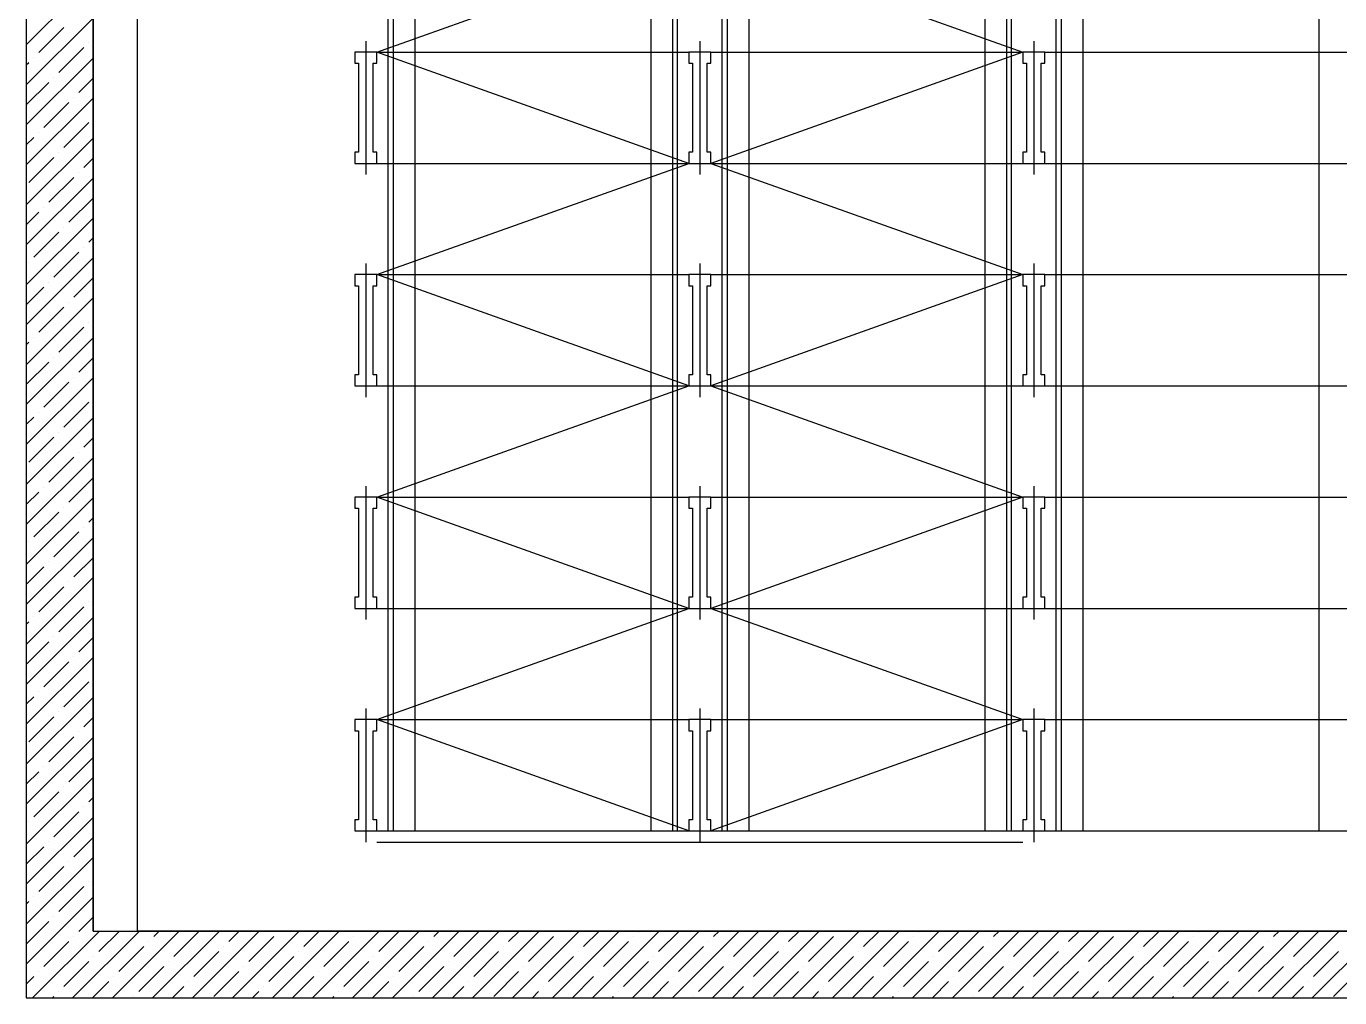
# Model space of a CAD drawing. Header units: millimetres. Extents: x -83 to 24392, y -301 to 14594.
# Drawn here: x -83 to 5816, y -301 to 4066 of the extents above; entities that cross this region are included whole.
import ezdxf

# ---------------------------------------------------------------- set-up
doc = ezdxf.new("R2010")
doc.units = ezdxf.units.MM
doc.header["$LTSCALE"] = 0.5
doc.linetypes.add('MITTE', pattern=[2, 1.25, -0.25, 0.25, -0.25])
for name, color, linetype in [('ACHSEN', 2, 'MITTE'), ('P-2AA96A6E', 7, 'Continuous'), ('UMRISS050', 7, 'Continuous'), ('Z-SCHIENE', 2, 'Continuous')]:
    doc.layers.add(name, color=color, linetype=linetype)

# ---------------------------------------------------------------- blocks, each defined once
blk = doc.blocks.new('sklad OK')
at = {"color": 0}
for p, q in [((295.2269, 245.6429), (295.2269, 239.7429)), ((295.5269, 240.0429), (295.5269, 245.6429)), ((295.5269, 245.6429), (295.5269, 240.0429)), ((295.7269, 240.0429), (295.7269, 245.6429)), ((296.8019, 243.9929), (298.2019, 244.4929)), ((298.3019, 244.4929), (299.7019, 243.9929)), ((295.2269, 244.0252), (295.5269, 244.3252)), ((295.2269, 243.8456), (295.5269, 244.1456)), ((295.2831, 243.9915), (295.3953, 244.1038)), ((295.3729, 243.9017), (295.4851, 244.014)), ((295.5076, 244.0364), (295.5076, 244.0364)), ((298.2019, 243.4929), (296.8019, 243.9929)), ((299.7019, 243.9929), (298.3019, 243.4929)), ((295.2269, 243.666), (295.5269, 243.966)), ((295.2269, 243.9354), (295.2382, 243.9466)), ((295.2606, 243.9691), (295.2606, 243.9691)), ((295.3504, 243.8793), (295.3504, 243.8793)), ((295.4627, 243.8119), (295.5269, 243.8762)), ((295.2269, 243.7558), (295.328, 243.8568)), ((295.2269, 243.4864), (295.5269, 243.7864)), ((295.3055, 243.6548), (295.4178, 243.767)), ((295.4402, 243.7895), (295.4402, 243.7895)), ((295.2831, 243.6323), (295.2831, 243.6323)), ((295.3953, 243.565), (295.5076, 243.6772)), ((295.2269, 243.5762), (295.2606, 243.6099)), ((295.2269, 243.3068), (295.5269, 243.6068)), ((295.2382, 243.4078), (295.3504, 243.5201)), ((295.3729, 243.5425), (295.3729, 243.5425)), ((295.4851, 243.4752), (295.5269, 243.517)), ((295.4627, 243.4527), (295.4627, 243.4527)), ((296.8019, 242.9929), (298.2019, 243.4929)), ((298.3019, 243.4929), (299.7019, 242.9929)), ((295.2269, 243.1272), (295.5269, 243.4272)), ((295.328, 243.318), (295.4402, 243.4303)), ((295.4178, 243.2282), (295.5269, 243.3374)), ((295.3055, 243.2955), (295.3055, 243.2955)), ((295.2269, 243.217), (295.2831, 243.2731)), ((295.2269, 242.9475), (295.5269, 243.2475)), ((295.2606, 243.071), (295.3729, 243.1833)), ((295.3953, 243.2057), (295.3953, 243.2057)), ((295.5076, 243.1384), (295.5269, 243.1577)), ((295.4851, 243.1159), (295.4851, 243.1159)), ((295.2269, 242.7679), (295.5269, 243.0679)), ((295.2382, 243.0486), (295.2382, 243.0486)), ((295.3504, 242.9812), (295.4627, 243.0935)), ((298.2019, 242.4929), (296.8019, 242.9929)), ((299.7019, 242.9929), (298.3019, 242.4929)), ((295.2269, 242.8577), (295.3055, 242.9363)), ((295.328, 242.9588), (295.328, 242.9588)), ((295.4402, 242.8914), (295.5269, 242.9781)), ((295.2269, 242.5883), (295.5269, 242.8883)), ((295.4178, 242.869), (295.4178, 242.869)), ((295.2831, 242.7343), (295.3953, 242.8465)), ((295.3729, 242.6445), (295.4851, 242.7567)), ((295.5076, 242.7792), (295.5076, 242.7792)), ((295.2269, 242.4087), (295.5269, 242.7087)), ((295.2269, 242.6781), (295.2382, 242.6894)), ((295.2606, 242.7118), (295.2606, 242.7118)), ((295.2269, 242.4985), (295.328, 242.5996)), ((295.3504, 242.622), (295.3504, 242.622)), ((295.4627, 242.5547), (295.5269, 242.6189)), ((295.2269, 242.2291), (295.5269, 242.5291)), ((295.3055, 242.3975), (295.4178, 242.5098)), ((295.4402, 242.5322), (295.4402, 242.5322)), ((296.8019, 241.9929), (298.2019, 242.4929)), ((298.3019, 242.4929), (299.7019, 241.9929)), ((295.3953, 242.3077), (295.5076, 242.42)), ((295.2269, 242.3189), (295.2606, 242.3526)), ((295.2269, 242.0495), (295.5269, 242.3495)), ((295.2831, 242.3751), (295.2831, 242.3751)), ((295.3729, 242.2853), (295.3729, 242.2853)), ((295.2382, 242.1506), (295.3504, 242.2628)), ((295.4851, 242.2179), (295.5269, 242.2597)), ((295.2269, 241.8699), (295.5269, 242.1699)), ((295.328, 242.0608), (295.4402, 242.173)), ((295.4627, 242.1955), (295.4627, 242.1955)), ((295.3055, 242.0383), (295.3055, 242.0383)), ((295.4178, 241.971), (295.5269, 242.0801)), ((295.2269, 241.9597), (295.2831, 242.0159)), ((295.2269, 241.6903), (295.5269, 241.9903)), ((298.2019, 241.4929), (296.8019, 241.9929)), ((299.7019, 241.9929), (298.3019, 241.4929)), ((295.2606, 241.8138), (295.3729, 241.9261)), ((295.3953, 241.9485), (295.3953, 241.9485)), ((295.4851, 241.8587), (295.4851, 241.8587)), ((295.5076, 241.8812), (295.5269, 241.9005)), ((295.2269, 241.5107), (295.5269, 241.8107)), ((295.3504, 241.724), (295.4627, 241.8363)), ((295.2382, 241.7914), (295.2382, 241.7914)), ((295.328, 241.7016), (295.328, 241.7016)), ((295.4402, 241.6342), (295.5269, 241.7209)), ((295.2269, 241.6005), (295.3055, 241.6791)), ((295.2269, 241.3311), (295.5269, 241.6311)), ((295.2831, 241.477), (295.3953, 241.5893)), ((295.4178, 241.6117), (295.4178, 241.6117)), ((295.5076, 241.5219), (295.5076, 241.5219)), ((295.2269, 241.1515), (295.5269, 241.4515)), ((295.2606, 241.4546), (295.2606, 241.4546)), ((295.3729, 241.3872), (295.4851, 241.4995)), ((296.8019, 240.9929), (298.2019, 241.4929)), ((298.3019, 241.4929), (299.7019, 240.9929)), ((295.2269, 241.4209), (295.2382, 241.4321)), ((295.2269, 241.2413), (295.328, 241.3423)), ((295.3504, 241.3648), (295.3504, 241.3648)), ((295.4627, 241.2974), (295.5269, 241.3617)), ((295.2269, 240.9719), (295.5269, 241.2719)), ((295.4402, 241.275), (295.4402, 241.275)), ((295.3055, 241.1403), (295.4178, 241.2525)), ((295.3953, 241.0505), (295.5076, 241.1627)), ((295.2269, 241.0617), (295.2606, 241.0954)), ((295.2269, 240.7923), (295.5269, 241.0923)), ((295.2831, 241.1178), (295.2831, 241.1178)), ((295.2382, 240.8933), (295.3504, 241.0056)), ((295.3729, 241.028), (295.3729, 241.028)), ((295.4851, 240.9607), (295.5269, 241.0025)), ((298.2019, 240.4929), (296.8019, 240.9929)), ((299.7019, 240.9929), (298.3019, 240.4929)), ((295.328, 240.8035), (295.4402, 240.9158)), ((295.4627, 240.9382), (295.4627, 240.9382)), ((295.2269, 240.6127), (295.5269, 240.9127)), ((295.4178, 240.7137), (295.5269, 240.8229)), ((295.2269, 240.7025), (295.2831, 240.7586)), ((295.3055, 240.7811), (295.3055, 240.7811)), ((295.2269, 240.4331), (295.5269, 240.7331)), ((295.3953, 240.6913), (295.3953, 240.6913)), ((295.2606, 240.5566), (295.3729, 240.6688)), ((295.5076, 240.6239), (295.5269, 240.6433)), ((295.3504, 240.4668), (295.4627, 240.579)), ((295.4851, 240.6015), (295.4851, 240.6015)), ((295.2269, 240.2535), (295.5269, 240.5535)), ((295.2382, 240.5341), (295.2382, 240.5341)), ((295.328, 240.4443), (295.328, 240.4443)), ((295.4402, 240.377), (295.5269, 240.4637)), ((296.8019, 240.4429), (299.7019, 240.4429)), ((295.2269, 240.3433), (295.3055, 240.4219)), ((295.2269, 240.0739), (295.5269, 240.3739)), ((295.2831, 240.2198), (295.3953, 240.3321)), ((295.4178, 240.3545), (295.4178, 240.3545)), ((295.3729, 240.13), (295.4851, 240.2423)), ((295.5076, 240.2647), (295.5076, 240.2647)), ((295.2269, 239.8943), (295.5269, 240.1943)), ((295.2269, 240.1637), (295.2382, 240.1749)), ((295.2606, 240.1974), (295.2606, 240.1974)), ((295.3504, 240.1076), (295.3504, 240.1076)), ((295.4627, 240.0402), (295.5269, 240.1045)), ((295.2269, 239.9841), (295.328, 240.0851)), ((295.2551, 239.7429), (295.5551, 240.0429)), ((295.4347, 239.7429), (295.7347, 240.0429)), ((295.5269, 240.0429), (319.4019, 240.0429)), ((295.5525, 239.9504), (295.6449, 240.0429)), ((295.6143, 239.7429), (295.9143, 240.0429)), ((319.5319, 240.0429), (295.7269, 240.0429)), ((295.794, 239.7429), (296.094, 240.0429)), ((295.7994, 240.0178), (295.8245, 240.0429)), ((295.8892, 239.928), (296.0015, 240.0402)), ((295.9736, 239.7429), (296.2736, 240.0429)), ((296.1362, 239.9953), (296.1838, 240.0429)), ((296.1532, 239.7429), (296.4532, 240.0429)), ((296.3328, 239.7429), (296.6328, 240.0429)), ((296.3607, 240.0402), (296.3607, 240.0402)), ((296.473, 239.9729), (296.543, 240.0429)), ((296.5124, 239.7429), (296.8124, 240.0429)), ((296.692, 239.7429), (296.992, 240.0429)), ((296.7199, 240.0402), (296.7226, 240.0429)), ((296.8097, 239.9504), (296.9022, 240.0429)), ((296.8716, 239.7429), (297.1716, 240.0429)), ((297.0512, 239.7429), (297.3512, 240.0429)), ((297.0567, 240.0178), (297.0818, 240.0429)), ((297.1465, 239.928), (297.2587, 240.0402)), ((297.2308, 239.7429), (297.5308, 240.0429)), ((297.3934, 239.9953), (297.441, 240.0429)), ((297.4104, 239.7429), (297.7104, 240.0429)), ((297.59, 239.7429), (297.89, 240.0429)), ((297.6179, 240.0402), (297.6179, 240.0402)), ((297.7302, 239.9729), (297.8002, 240.0429)), ((297.7696, 239.7429), (298.0696, 240.0429)), ((297.9492, 239.7429), (298.2492, 240.0429)), ((297.9771, 240.0402), (297.9798, 240.0429)), ((298.0669, 239.9504), (298.1594, 240.0429)), ((298.1288, 239.7429), (298.4288, 240.0429)), ((298.3084, 239.7429), (298.6084, 240.0429)), ((298.3139, 240.0178), (298.339, 240.0429)), ((298.4037, 239.928), (298.516, 240.0402)), ((298.488, 239.7429), (298.788, 240.0429)), ((298.6507, 239.9953), (298.6982, 240.0429)), ((298.6676, 239.7429), (298.9676, 240.0429)), ((298.8472, 239.7429), (299.1472, 240.0429)), ((298.8752, 240.0402), (298.8752, 240.0402)), ((298.9874, 239.9729), (299.0574, 240.0429)), ((299.0268, 239.7429), (299.3268, 240.0429)), ((299.2064, 239.7429), (299.5064, 240.0429)), ((299.2344, 240.0402), (299.237, 240.0429)), ((299.3242, 239.9504), (299.4166, 240.0429)), ((299.3861, 239.7429), (299.6861, 240.0429)), ((299.5657, 239.7429), (299.8657, 240.0429)), ((299.5711, 240.0178), (299.5963, 240.0429)), ((299.6609, 239.928), (299.7732, 240.0402)), ((299.7453, 239.7429), (300.0453, 240.0429)), ((299.9079, 239.9953), (299.9555, 240.0429)), ((299.9249, 239.7429), (300.2249, 240.0429)), ((300.1045, 239.7429), (300.4045, 240.0429)), ((300.1324, 240.0402), (300.1324, 240.0402)), ((300.2447, 239.9729), (300.3147, 240.0429)), ((300.2841, 239.7429), (300.5841, 240.0429)), ((300.4637, 239.7429), (300.7637, 240.0429)), ((300.4916, 240.0402), (300.4943, 240.0429)), ((300.5814, 239.9504), (300.6739, 240.0429)), ((300.6433, 239.7429), (300.9433, 240.0429)), ((300.8229, 239.7429), (301.1229, 240.0429)), ((300.8284, 240.0178), (300.8535, 240.0429)), ((300.9182, 239.928), (301.0304, 240.0402)), ((301.0025, 239.7429), (301.3025, 240.0429)), ((295.3055, 239.883), (295.4178, 239.9953)), ((295.4402, 240.0178), (295.4402, 240.0178)), ((295.6423, 239.8606), (295.7545, 239.9729)), ((295.777, 239.9953), (295.777, 239.9953)), ((296.1137, 239.9729), (296.1137, 239.9729)), ((296.226, 239.9055), (296.3382, 240.0178)), ((296.5628, 239.883), (296.675, 239.9953)), ((296.6975, 240.0178), (296.6975, 240.0178)), ((296.8995, 239.8606), (297.0118, 239.9729)), ((297.0342, 239.9953), (297.0342, 239.9953)), ((297.371, 239.9729), (297.371, 239.9729)), ((297.4832, 239.9055), (297.5955, 240.0178)), ((297.82, 239.883), (297.9322, 239.9953)), ((297.9547, 240.0178), (297.9547, 240.0178)), ((298.1567, 239.8606), (298.269, 239.9729)), ((298.2915, 239.9953), (298.2915, 239.9953)), ((298.6282, 239.9729), (298.6282, 239.9729)), ((298.7405, 239.9055), (298.8527, 240.0178)), ((299.0772, 239.883), (299.1895, 239.9953)), ((299.2119, 240.0178), (299.2119, 240.0178)), ((299.414, 239.8606), (299.5262, 239.9729)), ((299.5487, 239.9953), (299.5487, 239.9953)), ((299.8854, 239.9729), (299.8854, 239.9729)), ((299.9977, 239.9055), (300.11, 240.0178)), ((300.3345, 239.883), (300.4467, 239.9953)), ((300.4692, 240.0178), (300.4692, 240.0178)), ((300.6712, 239.8606), (300.7835, 239.9729)), ((300.8059, 239.9953), (300.8059, 239.9953)), ((295.53, 239.928), (295.53, 239.928)), ((295.979, 239.8381), (296.0913, 239.9504)), ((296.3158, 239.8157), (296.4281, 239.928)), ((296.4505, 239.9504), (296.4505, 239.9504)), ((296.7873, 239.928), (296.7873, 239.928)), ((297.2363, 239.8381), (297.3485, 239.9504)), ((297.573, 239.8157), (297.6853, 239.928)), ((297.7077, 239.9504), (297.7077, 239.9504)), ((298.0445, 239.928), (298.0445, 239.928)), ((298.4935, 239.8381), (298.6058, 239.9504)), ((298.8303, 239.8157), (298.9425, 239.928)), ((298.965, 239.9504), (298.965, 239.9504)), ((299.3017, 239.928), (299.3017, 239.928)), ((299.7507, 239.8381), (299.863, 239.9504)), ((300.0875, 239.8157), (300.1998, 239.928)), ((300.2222, 239.9504), (300.2222, 239.9504)), ((300.559, 239.928), (300.559, 239.928)), ((301.008, 239.8381), (301.1202, 239.9504)), ((295.2831, 239.8606), (295.2831, 239.8606)), ((295.3953, 239.7932), (295.5076, 239.9055)), ((295.7321, 239.7708), (295.8443, 239.883)), ((295.8668, 239.9055), (295.8668, 239.9055)), ((296.0688, 239.7483), (296.1811, 239.8606)), ((296.2035, 239.883), (296.2035, 239.883)), ((296.5403, 239.8606), (296.5403, 239.8606)), ((296.6526, 239.7932), (296.7648, 239.9055)), ((296.9893, 239.7708), (297.1016, 239.883)), ((297.124, 239.9055), (297.124, 239.9055)), ((297.3261, 239.7483), (297.4383, 239.8606)), ((297.4608, 239.883), (297.4608, 239.883)), ((297.7975, 239.8606), (297.7975, 239.8606)), ((297.9098, 239.7932), (298.022, 239.9055)), ((298.2466, 239.7708), (298.3588, 239.883)), ((298.3813, 239.9055), (298.3813, 239.9055)), ((298.5833, 239.7483), (298.6956, 239.8606)), ((298.718, 239.883), (298.718, 239.883)), ((299.0548, 239.8606), (299.0548, 239.8606)), ((299.167, 239.7932), (299.2793, 239.9055)), ((299.5038, 239.7708), (299.616, 239.883)), ((299.6385, 239.9055), (299.6385, 239.9055)), ((299.8405, 239.7483), (299.9528, 239.8606)), ((299.9753, 239.883), (299.9753, 239.883)), ((300.312, 239.8606), (300.312, 239.8606)), ((300.4243, 239.7932), (300.5365, 239.9055)), ((300.761, 239.7708), (300.8733, 239.883)), ((300.8957, 239.9055), (300.8957, 239.9055)), ((301.0978, 239.7483), (301.21, 239.8606)), ((295.2269, 239.8045), (295.2606, 239.8381)), ((295.5245, 239.7429), (295.5974, 239.8157)), ((295.6198, 239.8381), (295.6198, 239.8381)), ((295.9566, 239.8157), (295.9566, 239.8157)), ((296.4226, 239.7429), (296.5179, 239.8381)), ((296.7818, 239.7429), (296.8546, 239.8157)), ((296.8771, 239.8381), (296.8771, 239.8381)), ((297.2138, 239.8157), (297.2138, 239.8157)), ((297.6798, 239.7429), (297.7751, 239.8381)), ((298.039, 239.7429), (298.1118, 239.8157)), ((298.1343, 239.8381), (298.1343, 239.8381)), ((298.4711, 239.8157), (298.4711, 239.8157)), ((298.937, 239.7429), (299.0323, 239.8381)), ((299.2963, 239.7429), (299.3691, 239.8157)), ((299.3915, 239.8381), (299.3915, 239.8381)), ((299.7283, 239.8157), (299.7283, 239.8157)), ((300.1943, 239.7429), (300.2896, 239.8381)), ((300.5535, 239.7429), (300.6263, 239.8157)), ((300.6488, 239.8381), (300.6488, 239.8381)), ((300.9855, 239.8157), (300.9855, 239.8157)), ((295.2269, 239.7429), (319.5319, 239.7429)), ((295.3449, 239.7429), (295.3504, 239.7483)), ((295.3729, 239.7708), (295.3729, 239.7708)), ((295.7096, 239.7483), (295.7096, 239.7483)), ((295.8838, 239.7429), (295.9341, 239.7932)), ((296.243, 239.7429), (296.2709, 239.7708)), ((296.2933, 239.7932), (296.2933, 239.7932)), ((296.6022, 239.7429), (296.6077, 239.7483)), ((296.6301, 239.7708), (296.6301, 239.7708)), ((296.9669, 239.7483), (296.9669, 239.7483)), ((297.141, 239.7429), (297.1914, 239.7932)), ((297.5002, 239.7429), (297.5281, 239.7708)), ((297.5506, 239.7932), (297.5506, 239.7932)), ((297.8594, 239.7429), (297.8649, 239.7483)), ((297.8873, 239.7708), (297.8873, 239.7708)), ((298.2241, 239.7483), (298.2241, 239.7483)), ((298.3982, 239.7429), (298.4486, 239.7932)), ((298.7574, 239.7429), (298.7854, 239.7708)), ((298.8078, 239.7932), (298.8078, 239.7932)), ((299.1166, 239.7429), (299.1221, 239.7483)), ((299.1446, 239.7708), (299.1446, 239.7708)), ((299.4813, 239.7483), (299.4813, 239.7483)), ((299.6555, 239.7429), (299.7058, 239.7932)), ((300.0147, 239.7429), (300.0426, 239.7708)), ((300.0651, 239.7932), (300.0651, 239.7932)), ((300.3739, 239.7429), (300.3794, 239.7483)), ((300.4018, 239.7708), (300.4018, 239.7708)), ((300.7386, 239.7483), (300.7386, 239.7483)), ((300.9127, 239.7429), (300.9631, 239.7932))]:
    blk.add_line(p, q, dxfattribs=at)
at = {"layer": 'ACHSEN', "color": 0}
for p, q in [((296.7519, 244.0429), (296.7519, 243.4429)), ((296.7519, 244.0429), (296.7519, 243.4429)), ((298.2519, 244.0429), (298.2519, 243.4429)), ((298.2519, 244.0429), (298.2519, 243.4429)), ((298.2519, 244.0429), (298.2519, 243.4429)), ((298.2519, 244.0429), (298.2519, 243.4429)), ((299.7519, 244.0429), (299.7519, 243.4429)), ((299.7519, 244.0429), (299.7519, 243.4429)), ((299.7519, 244.0429), (299.7519, 243.4429)), ((299.7519, 244.0429), (299.7519, 243.4429)), ((296.7519, 243.0429), (296.7519, 242.4429)), ((296.7519, 243.0429), (296.7519, 242.4429)), ((298.2519, 243.0429), (298.2519, 242.4429)), ((298.2519, 243.0429), (298.2519, 242.4429)), ((298.2519, 243.0429), (298.2519, 242.4429)), ((298.2519, 243.0429), (298.2519, 242.4429)), ((299.7519, 243.0429), (299.7519, 242.4429)), ((299.7519, 243.0429), (299.7519, 242.4429)), ((299.7519, 243.0429), (299.7519, 242.4429)), ((299.7519, 243.0429), (299.7519, 242.4429)), ((296.7519, 242.0429), (296.7519, 241.4429)), ((296.7519, 242.0429), (296.7519, 241.4429)), ((298.2519, 242.0429), (298.2519, 241.4429)), ((298.2519, 242.0429), (298.2519, 241.4429)), ((298.2519, 242.0429), (298.2519, 241.4429)), ((298.2519, 242.0429), (298.2519, 241.4429)), ((299.7519, 242.0429), (299.7519, 241.4429)), ((299.7519, 242.0429), (299.7519, 241.4429)), ((299.7519, 242.0429), (299.7519, 241.4429)), ((299.7519, 242.0429), (299.7519, 241.4429)), ((296.7519, 241.0429), (296.7519, 240.4429)), ((296.7519, 241.0429), (296.7519, 240.4429)), ((298.2519, 241.0429), (298.2519, 240.4429)), ((298.2519, 241.0429), (298.2519, 240.4429)), ((298.2519, 241.0429), (298.2519, 240.4429)), ((298.2519, 241.0429), (298.2519, 240.4429)), ((299.7519, 241.0429), (299.7519, 240.4429)), ((299.7519, 241.0429), (299.7519, 240.4429)), ((299.7519, 241.0429), (299.7519, 240.4429)), ((299.7519, 241.0429), (299.7519, 240.4429))]:
    blk.add_line(p, q, dxfattribs=at)
at = {"layer": 'UMRISS050', "color": 0}
for p, q in [((296.7019, 243.9929), (296.7019, 243.9429)), ((296.7019, 243.9929), (296.7019, 243.9429)), ((296.8019, 243.9929), (296.7019, 243.9929)), ((296.8019, 243.9929), (296.7019, 243.9929)), ((296.8019, 243.9929), (298.2019, 243.9929)), ((296.8019, 243.9429), (296.8019, 243.9929)), ((296.8019, 243.9429), (296.8019, 243.9929)), ((296.8019, 243.9929), (296.8019, 243.9929)), ((296.8019, 243.9929), (296.8019, 243.9929)), ((298.2019, 243.9929), (298.2019, 243.9429)), ((298.2019, 243.9929), (298.2019, 243.9429)), ((298.3019, 243.9929), (298.2019, 243.9929)), ((298.3019, 243.9929), (298.2019, 243.9929)), ((298.2019, 243.9929), (298.2019, 243.9429)), ((298.2019, 243.9929), (298.2019, 243.9429)), ((298.3019, 243.9929), (298.2019, 243.9929)), ((298.3019, 243.9929), (298.2019, 243.9929)), ((298.3019, 243.9429), (298.3019, 243.9929)), ((298.3019, 243.9429), (298.3019, 243.9929)), ((298.3019, 243.9929), (298.3019, 243.9929)), ((298.3019, 243.9929), (298.3019, 243.9929)), ((298.3019, 243.9929), (299.7019, 243.9929)), ((298.3019, 243.9429), (298.3019, 243.9929)), ((298.3019, 243.9429), (298.3019, 243.9929)), ((298.3019, 243.9929), (298.3019, 243.9929)), ((298.3019, 243.9929), (298.3019, 243.9929)), ((299.7019, 243.9929), (299.7019, 243.9429)), ((299.7019, 243.9929), (299.7019, 243.9429)), ((299.8019, 243.9929), (299.7019, 243.9929)), ((299.8019, 243.9929), (299.7019, 243.9929)), ((299.7019, 243.9929), (299.7019, 243.9429)), ((299.7019, 243.9929), (299.7019, 243.9429)), ((299.8019, 243.9929), (299.7019, 243.9929)), ((299.8019, 243.9929), (299.7019, 243.9929)), ((299.8019, 243.9429), (299.8019, 243.9929)), ((299.8019, 243.9429), (299.8019, 243.9929)), ((299.8019, 243.9929), (299.8019, 243.9929)), ((299.8019, 243.9929), (299.8019, 243.9929)), ((299.8019, 243.9929), (301.2019, 243.9929)), ((299.8019, 243.9429), (299.8019, 243.9929)), ((299.8019, 243.9429), (299.8019, 243.9929)), ((299.8019, 243.9929), (299.8019, 243.9929)), ((299.8019, 243.9929), (299.8019, 243.9929)), ((296.7019, 243.9429), (296.7194, 243.9429)), ((296.7019, 243.9429), (296.7194, 243.9429)), ((296.7194, 243.9429), (296.7194, 243.5429)), ((296.7194, 243.9429), (296.7194, 243.5429)), ((296.7844, 243.5429), (296.7844, 243.9429)), ((296.7844, 243.5429), (296.7844, 243.9429)), ((296.7844, 243.9429), (296.8019, 243.9429)), ((296.7844, 243.9429), (296.8019, 243.9429)), ((298.2019, 243.9429), (298.2194, 243.9429)), ((298.2019, 243.9429), (298.2194, 243.9429)), ((298.2019, 243.9429), (298.2194, 243.9429)), ((298.2019, 243.9429), (298.2194, 243.9429)), ((298.2194, 243.9429), (298.2194, 243.5429)), ((298.2194, 243.9429), (298.2194, 243.5429)), ((298.2194, 243.9429), (298.2194, 243.5429)), ((298.2194, 243.9429), (298.2194, 243.5429)), ((298.2844, 243.5429), (298.2844, 243.9429)), ((298.2844, 243.5429), (298.2844, 243.9429)), ((298.2844, 243.9429), (298.3019, 243.9429)), ((298.2844, 243.9429), (298.3019, 243.9429)), ((298.2844, 243.9429), (298.3019, 243.9429)), ((298.2844, 243.9429), (298.3019, 243.9429)), ((298.2844, 243.5429), (298.2844, 243.9429)), ((298.2844, 243.5429), (298.2844, 243.9429)), ((299.7019, 243.9429), (299.7194, 243.9429)), ((299.7019, 243.9429), (299.7194, 243.9429)), ((299.7019, 243.9429), (299.7194, 243.9429)), ((299.7019, 243.9429), (299.7194, 243.9429)), ((299.7194, 243.9429), (299.7194, 243.5429)), ((299.7194, 243.9429), (299.7194, 243.5429)), ((299.7194, 243.9429), (299.7194, 243.5429)), ((299.7194, 243.9429), (299.7194, 243.5429)), ((299.7844, 243.9429), (299.8019, 243.9429)), ((299.7844, 243.9429), (299.8019, 243.9429)), ((299.7844, 243.5429), (299.7844, 243.9429)), ((299.7844, 243.5429), (299.7844, 243.9429)), ((299.7844, 243.9429), (299.8019, 243.9429)), ((299.7844, 243.9429), (299.8019, 243.9429)), ((299.7844, 243.5429), (299.7844, 243.9429)), ((299.7844, 243.5429), (299.7844, 243.9429)), ((296.7019, 243.5429), (296.7019, 243.4929)), ((296.7194, 243.5429), (296.7019, 243.5429)), ((296.7194, 243.5429), (296.7019, 243.5429)), ((296.7019, 243.5429), (296.7019, 243.4929)), ((296.8019, 243.5429), (296.7844, 243.5429)), ((296.8019, 243.5429), (296.7844, 243.5429)), ((296.8019, 243.4929), (296.8019, 243.5429)), ((296.8019, 243.4929), (296.8019, 243.5429)), ((298.2019, 243.5429), (298.2019, 243.4929)), ((298.2194, 243.5429), (298.2019, 243.5429)), ((298.2194, 243.5429), (298.2019, 243.5429)), ((298.2019, 243.5429), (298.2019, 243.4929)), ((298.2019, 243.5429), (298.2019, 243.4929)), ((298.2019, 243.5429), (298.2019, 243.4929)), ((298.2194, 243.5429), (298.2019, 243.5429)), ((298.2194, 243.5429), (298.2019, 243.5429)), ((298.3019, 243.5429), (298.2844, 243.5429)), ((298.3019, 243.5429), (298.2844, 243.5429)), ((298.3019, 243.5429), (298.2844, 243.5429)), ((298.3019, 243.5429), (298.2844, 243.5429)), ((298.3019, 243.4929), (298.3019, 243.5429)), ((298.3019, 243.4929), (298.3019, 243.5429)), ((298.3019, 243.4929), (298.3019, 243.5429)), ((298.3019, 243.4929), (298.3019, 243.5429)), ((299.7019, 243.5429), (299.7019, 243.4929)), ((299.7019, 243.5429), (299.7019, 243.4929)), ((299.7194, 243.5429), (299.7019, 243.5429)), ((299.7194, 243.5429), (299.7019, 243.5429)), ((299.7019, 243.5429), (299.7019, 243.4929)), ((299.7019, 243.5429), (299.7019, 243.4929)), ((299.7194, 243.5429), (299.7019, 243.5429)), ((299.7194, 243.5429), (299.7019, 243.5429)), ((299.8019, 243.5429), (299.7844, 243.5429)), ((299.8019, 243.5429), (299.7844, 243.5429)), ((299.8019, 243.5429), (299.7844, 243.5429)), ((299.8019, 243.5429), (299.7844, 243.5429)), ((299.8019, 243.4929), (299.8019, 243.5429)), ((299.8019, 243.4929), (299.8019, 243.5429)), ((299.8019, 243.4929), (299.8019, 243.5429)), ((299.8019, 243.4929), (299.8019, 243.5429)), ((296.7019, 243.4929), (296.8019, 243.4929)), ((296.7019, 243.4929), (296.8019, 243.4929)), ((296.8019, 243.4929), (298.2019, 243.4929)), ((298.2019, 243.4929), (298.3019, 243.4929)), ((298.2019, 243.4929), (298.3019, 243.4929)), ((298.2019, 243.4929), (298.3019, 243.4929)), ((298.2019, 243.4929), (298.3019, 243.4929)), ((298.3019, 243.4929), (299.7019, 243.4929)), ((299.7019, 243.4929), (299.8019, 243.4929)), ((299.7019, 243.4929), (299.8019, 243.4929)), ((299.7019, 243.4929), (299.8019, 243.4929)), ((299.7019, 243.4929), (299.8019, 243.4929)), ((299.8019, 243.4929), (301.2019, 243.4929)), ((296.8019, 242.9929), (296.7019, 242.9929)), ((296.7019, 242.9929), (296.7019, 242.9429)), ((296.8019, 242.9929), (296.7019, 242.9929)), ((296.7019, 242.9929), (296.7019, 242.9429)), ((296.8019, 242.9929), (298.2019, 242.9929)), ((296.8019, 242.9429), (296.8019, 242.9929)), ((296.8019, 242.9929), (296.8019, 242.9929)), ((296.8019, 242.9929), (296.8019, 242.9929)), ((296.8019, 242.9429), (296.8019, 242.9929)), ((298.3019, 242.9929), (298.2019, 242.9929)), ((298.2019, 242.9929), (298.2019, 242.9429)), ((298.3019, 242.9929), (298.2019, 242.9929)), ((298.2019, 242.9929), (298.2019, 242.9429)), ((298.3019, 242.9929), (298.2019, 242.9929)), ((298.3019, 242.9929), (298.2019, 242.9929)), ((298.2019, 242.9929), (298.2019, 242.9429)), ((298.2019, 242.9929), (298.2019, 242.9429)), ((298.3019, 242.9429), (298.3019, 242.9929)), ((298.3019, 242.9929), (298.3019, 242.9929)), ((298.3019, 242.9929), (298.3019, 242.9929)), ((298.3019, 242.9429), (298.3019, 242.9929)), ((298.3019, 242.9929), (299.7019, 242.9929)), ((298.3019, 242.9929), (298.3019, 242.9929)), ((298.3019, 242.9929), (298.3019, 242.9929)), ((298.3019, 242.9429), (298.3019, 242.9929)), ((298.3019, 242.9429), (298.3019, 242.9929)), ((299.8019, 242.9929), (299.7019, 242.9929)), ((299.8019, 242.9929), (299.7019, 242.9929)), ((299.7019, 242.9929), (299.7019, 242.9429)), ((299.7019, 242.9929), (299.7019, 242.9429)), ((299.8019, 242.9929), (299.7019, 242.9929)), ((299.8019, 242.9929), (299.7019, 242.9929)), ((299.7019, 242.9929), (299.7019, 242.9429)), ((299.7019, 242.9929), (299.7019, 242.9429)), ((299.8019, 242.9929), (299.8019, 242.9929)), ((299.8019, 242.9929), (299.8019, 242.9929)), ((299.8019, 242.9429), (299.8019, 242.9929)), ((299.8019, 242.9429), (299.8019, 242.9929)), ((299.8019, 242.9929), (301.2019, 242.9929)), ((299.8019, 242.9929), (299.8019, 242.9929)), ((299.8019, 242.9929), (299.8019, 242.9929)), ((299.8019, 242.9429), (299.8019, 242.9929)), ((299.8019, 242.9429), (299.8019, 242.9929)), ((296.7019, 242.9429), (296.7194, 242.9429)), ((296.7019, 242.9429), (296.7194, 242.9429)), ((296.7194, 242.9429), (296.7194, 242.5429)), ((296.7194, 242.9429), (296.7194, 242.5429)), ((296.7844, 242.5429), (296.7844, 242.9429)), ((296.7844, 242.5429), (296.7844, 242.9429)), ((296.7844, 242.9429), (296.8019, 242.9429)), ((296.7844, 242.9429), (296.8019, 242.9429)), ((298.2019, 242.9429), (298.2194, 242.9429)), ((298.2019, 242.9429), (298.2194, 242.9429)), ((298.2019, 242.9429), (298.2194, 242.9429)), ((298.2019, 242.9429), (298.2194, 242.9429)), ((298.2194, 242.9429), (298.2194, 242.5429)), ((298.2194, 242.9429), (298.2194, 242.5429)), ((298.2194, 242.9429), (298.2194, 242.5429)), ((298.2194, 242.9429), (298.2194, 242.5429)), ((298.2844, 242.5429), (298.2844, 242.9429)), ((298.2844, 242.5429), (298.2844, 242.9429)), ((298.2844, 242.9429), (298.3019, 242.9429)), ((298.2844, 242.9429), (298.3019, 242.9429)), ((298.2844, 242.5429), (298.2844, 242.9429)), ((298.2844, 242.5429), (298.2844, 242.9429)), ((298.2844, 242.9429), (298.3019, 242.9429)), ((298.2844, 242.9429), (298.3019, 242.9429)), ((299.7019, 242.9429), (299.7194, 242.9429)), ((299.7019, 242.9429), (299.7194, 242.9429)), ((299.7019, 242.9429), (299.7194, 242.9429)), ((299.7019, 242.9429), (299.7194, 242.9429)), ((299.7194, 242.9429), (299.7194, 242.5429)), ((299.7194, 242.9429), (299.7194, 242.5429)), ((299.7194, 242.9429), (299.7194, 242.5429)), ((299.7194, 242.9429), (299.7194, 242.5429)), ((299.7844, 242.5429), (299.7844, 242.9429)), ((299.7844, 242.5429), (299.7844, 242.9429)), ((299.7844, 242.9429), (299.8019, 242.9429)), ((299.7844, 242.9429), (299.8019, 242.9429)), ((299.7844, 242.5429), (299.7844, 242.9429)), ((299.7844, 242.5429), (299.7844, 242.9429)), ((299.7844, 242.9429), (299.8019, 242.9429)), ((299.7844, 242.9429), (299.8019, 242.9429)), ((296.7019, 242.5429), (296.7019, 242.4929)), ((296.7019, 242.5429), (296.7019, 242.4929)), ((296.7194, 242.5429), (296.7019, 242.5429)), ((296.7194, 242.5429), (296.7019, 242.5429)), ((296.8019, 242.5429), (296.7844, 242.5429)), ((296.8019, 242.5429), (296.7844, 242.5429)), ((296.8019, 242.4929), (296.8019, 242.5429)), ((296.8019, 242.4929), (296.8019, 242.5429)), ((298.2019, 242.5429), (298.2019, 242.4929)), ((298.2019, 242.5429), (298.2019, 242.4929)), ((298.2194, 242.5429), (298.2019, 242.5429)), ((298.2194, 242.5429), (298.2019, 242.5429)), ((298.2194, 242.5429), (298.2019, 242.5429)), ((298.2194, 242.5429), (298.2019, 242.5429)), ((298.2019, 242.5429), (298.2019, 242.4929)), ((298.2019, 242.5429), (298.2019, 242.4929)), ((298.3019, 242.5429), (298.2844, 242.5429)), ((298.3019, 242.5429), (298.2844, 242.5429)), ((298.3019, 242.5429), (298.2844, 242.5429)), ((298.3019, 242.5429), (298.2844, 242.5429)), ((298.3019, 242.4929), (298.3019, 242.5429)), ((298.3019, 242.4929), (298.3019, 242.5429)), ((298.3019, 242.4929), (298.3019, 242.5429)), ((298.3019, 242.4929), (298.3019, 242.5429)), ((299.7194, 242.5429), (299.7019, 242.5429)), ((299.7194, 242.5429), (299.7019, 242.5429)), ((299.7019, 242.5429), (299.7019, 242.4929)), ((299.7019, 242.5429), (299.7019, 242.4929)), ((299.7194, 242.5429), (299.7019, 242.5429)), ((299.7194, 242.5429), (299.7019, 242.5429)), ((299.7019, 242.5429), (299.7019, 242.4929)), ((299.7019, 242.5429), (299.7019, 242.4929)), ((299.8019, 242.5429), (299.7844, 242.5429)), ((299.8019, 242.5429), (299.7844, 242.5429)), ((299.8019, 242.5429), (299.7844, 242.5429)), ((299.8019, 242.5429), (299.7844, 242.5429)), ((299.8019, 242.4929), (299.8019, 242.5429)), ((299.8019, 242.4929), (299.8019, 242.5429)), ((299.8019, 242.4929), (299.8019, 242.5429)), ((299.8019, 242.4929), (299.8019, 242.5429)), ((296.7019, 242.4929), (296.8019, 242.4929)), ((296.7019, 242.4929), (296.8019, 242.4929)), ((296.8019, 242.4929), (298.2019, 242.4929)), ((298.2019, 242.4929), (298.3019, 242.4929)), ((298.2019, 242.4929), (298.3019, 242.4929)), ((298.2019, 242.4929), (298.3019, 242.4929)), ((298.2019, 242.4929), (298.3019, 242.4929)), ((298.3019, 242.4929), (299.7019, 242.4929)), ((299.7019, 242.4929), (299.8019, 242.4929)), ((299.7019, 242.4929), (299.8019, 242.4929)), ((299.7019, 242.4929), (299.8019, 242.4929)), ((299.7019, 242.4929), (299.8019, 242.4929)), ((299.8019, 242.4929), (301.2019, 242.4929)), ((296.8019, 241.9929), (296.7019, 241.9929)), ((296.7019, 241.9929), (296.7019, 241.9429)), ((296.8019, 241.9929), (296.7019, 241.9929)), ((296.7019, 241.9929), (296.7019, 241.9429)), ((296.8019, 241.9929), (298.2019, 241.9929)), ((296.8019, 241.9429), (296.8019, 241.9929)), ((296.8019, 241.9929), (296.8019, 241.9929)), ((296.8019, 241.9929), (296.8019, 241.9929)), ((296.8019, 241.9429), (296.8019, 241.9929)), ((298.3019, 241.9929), (298.2019, 241.9929)), ((298.2019, 241.9929), (298.2019, 241.9429)), ((298.3019, 241.9929), (298.2019, 241.9929)), ((298.2019, 241.9929), (298.2019, 241.9429)), ((298.3019, 241.9929), (298.2019, 241.9929)), ((298.2019, 241.9929), (298.2019, 241.9429)), ((298.3019, 241.9929), (298.2019, 241.9929)), ((298.2019, 241.9929), (298.2019, 241.9429)), ((298.3019, 241.9429), (298.3019, 241.9929)), ((298.3019, 241.9929), (298.3019, 241.9929)), ((298.3019, 241.9929), (298.3019, 241.9929)), ((298.3019, 241.9429), (298.3019, 241.9929)), ((298.3019, 241.9929), (299.7019, 241.9929)), ((298.3019, 241.9429), (298.3019, 241.9929)), ((298.3019, 241.9929), (298.3019, 241.9929)), ((298.3019, 241.9929), (298.3019, 241.9929)), ((298.3019, 241.9429), (298.3019, 241.9929)), ((299.8019, 241.9929), (299.7019, 241.9929)), ((299.7019, 241.9929), (299.7019, 241.9429)), ((299.8019, 241.9929), (299.7019, 241.9929)), ((299.7019, 241.9929), (299.7019, 241.9429)), ((299.8019, 241.9929), (299.7019, 241.9929)), ((299.7019, 241.9929), (299.7019, 241.9429)), ((299.8019, 241.9929), (299.7019, 241.9929)), ((299.7019, 241.9929), (299.7019, 241.9429)), ((299.8019, 241.9429), (299.8019, 241.9929)), ((299.8019, 241.9929), (299.8019, 241.9929)), ((299.8019, 241.9929), (299.8019, 241.9929)), ((299.8019, 241.9429), (299.8019, 241.9929)), ((299.8019, 241.9929), (301.2019, 241.9929)), ((299.8019, 241.9429), (299.8019, 241.9929)), ((299.8019, 241.9929), (299.8019, 241.9929)), ((299.8019, 241.9929), (299.8019, 241.9929)), ((299.8019, 241.9429), (299.8019, 241.9929)), ((296.7019, 241.9429), (296.7194, 241.9429)), ((296.7019, 241.9429), (296.7194, 241.9429)), ((296.7194, 241.9429), (296.7194, 241.5429)), ((296.7194, 241.9429), (296.7194, 241.5429)), ((296.7844, 241.5429), (296.7844, 241.9429)), ((296.7844, 241.5429), (296.7844, 241.9429)), ((296.7844, 241.9429), (296.8019, 241.9429)), ((296.7844, 241.9429), (296.8019, 241.9429)), ((298.2019, 241.9429), (298.2194, 241.9429)), ((298.2019, 241.9429), (298.2194, 241.9429)), ((298.2019, 241.9429), (298.2194, 241.9429)), ((298.2019, 241.9429), (298.2194, 241.9429)), ((298.2194, 241.9429), (298.2194, 241.5429)), ((298.2194, 241.9429), (298.2194, 241.5429)), ((298.2194, 241.9429), (298.2194, 241.5429)), ((298.2194, 241.9429), (298.2194, 241.5429)), ((298.2844, 241.5429), (298.2844, 241.9429)), ((298.2844, 241.5429), (298.2844, 241.9429)), ((298.2844, 241.9429), (298.3019, 241.9429)), ((298.2844, 241.9429), (298.3019, 241.9429)), ((298.2844, 241.5429), (298.2844, 241.9429)), ((298.2844, 241.5429), (298.2844, 241.9429)), ((298.2844, 241.9429), (298.3019, 241.9429)), ((298.2844, 241.9429), (298.3019, 241.9429)), ((299.7019, 241.9429), (299.7194, 241.9429)), ((299.7019, 241.9429), (299.7194, 241.9429)), ((299.7019, 241.9429), (299.7194, 241.9429)), ((299.7019, 241.9429), (299.7194, 241.9429)), ((299.7194, 241.9429), (299.7194, 241.5429)), ((299.7194, 241.9429), (299.7194, 241.5429)), ((299.7194, 241.9429), (299.7194, 241.5429)), ((299.7194, 241.9429), (299.7194, 241.5429)), ((299.7844, 241.5429), (299.7844, 241.9429)), ((299.7844, 241.5429), (299.7844, 241.9429)), ((299.7844, 241.9429), (299.8019, 241.9429)), ((299.7844, 241.9429), (299.8019, 241.9429)), ((299.7844, 241.5429), (299.7844, 241.9429)), ((299.7844, 241.5429), (299.7844, 241.9429)), ((299.7844, 241.9429), (299.8019, 241.9429)), ((299.7844, 241.9429), (299.8019, 241.9429)), ((296.7019, 241.5429), (296.7019, 241.4929)), ((296.7194, 241.5429), (296.7019, 241.5429)), ((296.7194, 241.5429), (296.7019, 241.5429)), ((296.7019, 241.5429), (296.7019, 241.4929)), ((296.8019, 241.5429), (296.7844, 241.5429)), ((296.8019, 241.5429), (296.7844, 241.5429)), ((296.8019, 241.4929), (296.8019, 241.5429)), ((296.8019, 241.4929), (296.8019, 241.5429)), ((298.2019, 241.5429), (298.2019, 241.4929)), ((298.2194, 241.5429), (298.2019, 241.5429)), ((298.2194, 241.5429), (298.2019, 241.5429)), ((298.2019, 241.5429), (298.2019, 241.4929)), ((298.2194, 241.5429), (298.2019, 241.5429)), ((298.2194, 241.5429), (298.2019, 241.5429)), ((298.2019, 241.5429), (298.2019, 241.4929)), ((298.2019, 241.5429), (298.2019, 241.4929)), ((298.3019, 241.5429), (298.2844, 241.5429)), ((298.3019, 241.5429), (298.2844, 241.5429)), ((298.3019, 241.5429), (298.2844, 241.5429)), ((298.3019, 241.5429), (298.2844, 241.5429)), ((298.3019, 241.4929), (298.3019, 241.5429)), ((298.3019, 241.4929), (298.3019, 241.5429)), ((298.3019, 241.4929), (298.3019, 241.5429)), ((298.3019, 241.4929), (298.3019, 241.5429)), ((299.7194, 241.5429), (299.7019, 241.5429)), ((299.7194, 241.5429), (299.7019, 241.5429)), ((299.7019, 241.5429), (299.7019, 241.4929)), ((299.7019, 241.5429), (299.7019, 241.4929)), ((299.7194, 241.5429), (299.7019, 241.5429)), ((299.7194, 241.5429), (299.7019, 241.5429)), ((299.7019, 241.5429), (299.7019, 241.4929)), ((299.7019, 241.5429), (299.7019, 241.4929)), ((299.8019, 241.5429), (299.7844, 241.5429)), ((299.8019, 241.5429), (299.7844, 241.5429)), ((299.8019, 241.5429), (299.7844, 241.5429)), ((299.8019, 241.5429), (299.7844, 241.5429)), ((299.8019, 241.4929), (299.8019, 241.5429)), ((299.8019, 241.4929), (299.8019, 241.5429)), ((299.8019, 241.4929), (299.8019, 241.5429)), ((299.8019, 241.4929), (299.8019, 241.5429)), ((296.7019, 241.4929), (296.8019, 241.4929)), ((296.7019, 241.4929), (296.8019, 241.4929)), ((296.7169, 241.4929), (298.1169, 241.4929)), ((296.8019, 241.4929), (298.2019, 241.4929)), ((298.2019, 241.4929), (298.3019, 241.4929)), ((298.2019, 241.4929), (298.3019, 241.4929)), ((298.2019, 241.4929), (298.3019, 241.4929)), ((298.2019, 241.4929), (298.3019, 241.4929)), ((298.2169, 241.4929), (299.6169, 241.4929)), ((298.3019, 241.4929), (299.7019, 241.4929)), ((299.7019, 241.4929), (299.8019, 241.4929)), ((299.7019, 241.4929), (299.8019, 241.4929)), ((299.7019, 241.4929), (299.8019, 241.4929)), ((299.7019, 241.4929), (299.8019, 241.4929)), ((299.7169, 241.4929), (301.1169, 241.4929)), ((299.8019, 241.4929), (301.2019, 241.4929)), ((296.7019, 240.9929), (296.7019, 240.9429)), ((296.7019, 240.9929), (296.7019, 240.9429)), ((296.8019, 240.9929), (296.7019, 240.9929)), ((296.8019, 240.9929), (296.7019, 240.9929)), ((296.8019, 240.9929), (298.2019, 240.9929)), ((296.8019, 240.9429), (296.8019, 240.9929)), ((296.8019, 240.9429), (296.8019, 240.9929)), ((296.8019, 240.9929), (296.8019, 240.9929)), ((296.8019, 240.9929), (296.8019, 240.9929)), ((298.2019, 240.9929), (298.2019, 240.9429)), ((298.2019, 240.9929), (298.2019, 240.9429)), ((298.3019, 240.9929), (298.2019, 240.9929)), ((298.3019, 240.9929), (298.2019, 240.9929)), ((298.2019, 240.9929), (298.2019, 240.9429)), ((298.2019, 240.9929), (298.2019, 240.9429)), ((298.3019, 240.9929), (298.2019, 240.9929)), ((298.3019, 240.9929), (298.2019, 240.9929)), ((298.3019, 240.9429), (298.3019, 240.9929)), ((298.3019, 240.9429), (298.3019, 240.9929)), ((298.3019, 240.9929), (298.3019, 240.9929)), ((298.3019, 240.9929), (298.3019, 240.9929)), ((298.3019, 240.9929), (299.7019, 240.9929)), ((298.3019, 240.9429), (298.3019, 240.9929)), ((298.3019, 240.9429), (298.3019, 240.9929)), ((298.3019, 240.9929), (298.3019, 240.9929)), ((298.3019, 240.9929), (298.3019, 240.9929)), ((299.7019, 240.9929), (299.7019, 240.9429)), ((299.7019, 240.9929), (299.7019, 240.9429)), ((299.8019, 240.9929), (299.7019, 240.9929)), ((299.8019, 240.9929), (299.7019, 240.9929)), ((299.7019, 240.9929), (299.7019, 240.9429)), ((299.7019, 240.9929), (299.7019, 240.9429)), ((299.8019, 240.9929), (299.7019, 240.9929)), ((299.8019, 240.9929), (299.7019, 240.9929)), ((299.8019, 240.9429), (299.8019, 240.9929)), ((299.8019, 240.9429), (299.8019, 240.9929)), ((299.8019, 240.9929), (299.8019, 240.9929)), ((299.8019, 240.9929), (299.8019, 240.9929)), ((299.8019, 240.9929), (301.2019, 240.9929)), ((299.8019, 240.9429), (299.8019, 240.9929)), ((299.8019, 240.9429), (299.8019, 240.9929)), ((299.8019, 240.9929), (299.8019, 240.9929)), ((299.8019, 240.9929), (299.8019, 240.9929)), ((296.7019, 240.9429), (296.7194, 240.9429)), ((296.7019, 240.9429), (296.7194, 240.9429)), ((296.7194, 240.9429), (296.7194, 240.5429)), ((296.7194, 240.9429), (296.7194, 240.5429)), ((296.7844, 240.5429), (296.7844, 240.9429)), ((296.7844, 240.5429), (296.7844, 240.9429)), ((296.7844, 240.9429), (296.8019, 240.9429)), ((296.7844, 240.9429), (296.8019, 240.9429)), ((298.2019, 240.9429), (298.2194, 240.9429)), ((298.2019, 240.9429), (298.2194, 240.9429)), ((298.2019, 240.9429), (298.2194, 240.9429)), ((298.2019, 240.9429), (298.2194, 240.9429)), ((298.2194, 240.9429), (298.2194, 240.5429)), ((298.2194, 240.9429), (298.2194, 240.5429)), ((298.2194, 240.9429), (298.2194, 240.5429)), ((298.2194, 240.9429), (298.2194, 240.5429)), ((298.2844, 240.5429), (298.2844, 240.9429)), ((298.2844, 240.5429), (298.2844, 240.9429)), ((298.2844, 240.9429), (298.3019, 240.9429)), ((298.2844, 240.9429), (298.3019, 240.9429)), ((298.2844, 240.5429), (298.2844, 240.9429)), ((298.2844, 240.5429), (298.2844, 240.9429)), ((298.2844, 240.9429), (298.3019, 240.9429)), ((298.2844, 240.9429), (298.3019, 240.9429)), ((299.7019, 240.9429), (299.7194, 240.9429)), ((299.7019, 240.9429), (299.7194, 240.9429)), ((299.7019, 240.9429), (299.7194, 240.9429)), ((299.7019, 240.9429), (299.7194, 240.9429)), ((299.7194, 240.9429), (299.7194, 240.5429)), ((299.7194, 240.9429), (299.7194, 240.5429)), ((299.7194, 240.9429), (299.7194, 240.5429)), ((299.7194, 240.9429), (299.7194, 240.5429)), ((299.7844, 240.5429), (299.7844, 240.9429)), ((299.7844, 240.5429), (299.7844, 240.9429)), ((299.7844, 240.9429), (299.8019, 240.9429)), ((299.7844, 240.9429), (299.8019, 240.9429)), ((299.7844, 240.5429), (299.7844, 240.9429)), ((299.7844, 240.5429), (299.7844, 240.9429)), ((299.7844, 240.9429), (299.8019, 240.9429)), ((299.7844, 240.9429), (299.8019, 240.9429)), ((296.7019, 240.5429), (296.7019, 240.4929)), ((296.7194, 240.5429), (296.7019, 240.5429)), ((296.7194, 240.5429), (296.7019, 240.5429)), ((296.7019, 240.5429), (296.7019, 240.4929)), ((296.8019, 240.5429), (296.7844, 240.5429)), ((296.8019, 240.5429), (296.7844, 240.5429)), ((296.8019, 240.4929), (296.8019, 240.5429)), ((296.8019, 240.4929), (296.8019, 240.5429)), ((298.2019, 240.5429), (298.2019, 240.4929)), ((298.2194, 240.5429), (298.2019, 240.5429)), ((298.2194, 240.5429), (298.2019, 240.5429)), ((298.2019, 240.5429), (298.2019, 240.4929)), ((298.2019, 240.5429), (298.2019, 240.4929)), ((298.2194, 240.5429), (298.2019, 240.5429)), ((298.2194, 240.5429), (298.2019, 240.5429)), ((298.2019, 240.5429), (298.2019, 240.4929)), ((298.3019, 240.5429), (298.2844, 240.5429)), ((298.3019, 240.5429), (298.2844, 240.5429)), ((298.3019, 240.5429), (298.2844, 240.5429)), ((298.3019, 240.5429), (298.2844, 240.5429)), ((298.3019, 240.4929), (298.3019, 240.5429)), ((298.3019, 240.4929), (298.3019, 240.5429)), ((298.3019, 240.4929), (298.3019, 240.5429)), ((298.3019, 240.4929), (298.3019, 240.5429)), ((299.7019, 240.5429), (299.7019, 240.4929)), ((299.7194, 240.5429), (299.7019, 240.5429)), ((299.7194, 240.5429), (299.7019, 240.5429)), ((299.7019, 240.5429), (299.7019, 240.4929)), ((299.7019, 240.5429), (299.7019, 240.4929)), ((299.7194, 240.5429), (299.7019, 240.5429)), ((299.7194, 240.5429), (299.7019, 240.5429)), ((299.7019, 240.5429), (299.7019, 240.4929)), ((299.8019, 240.5429), (299.7844, 240.5429)), ((299.8019, 240.5429), (299.7844, 240.5429)), ((299.8019, 240.5429), (299.7844, 240.5429)), ((299.8019, 240.5429), (299.7844, 240.5429)), ((299.8019, 240.4929), (299.8019, 240.5429)), ((299.8019, 240.4929), (299.8019, 240.5429)), ((299.8019, 240.4929), (299.8019, 240.5429)), ((299.8019, 240.4929), (299.8019, 240.5429)), ((296.7019, 240.4929), (296.8019, 240.4929)), ((296.7019, 240.4929), (296.8019, 240.4929)), ((296.8019, 240.4929), (298.2019, 240.4929)), ((298.2019, 240.4929), (298.3019, 240.4929)), ((298.2019, 240.4929), (298.3019, 240.4929)), ((298.2019, 240.4929), (298.3019, 240.4929)), ((298.2019, 240.4929), (298.3019, 240.4929)), ((298.3019, 240.4929), (299.7019, 240.4929)), ((299.7019, 240.4929), (299.8019, 240.4929)), ((299.7019, 240.4929), (299.8019, 240.4929)), ((299.7019, 240.4929), (299.8019, 240.4929)), ((299.7019, 240.4929), (299.8019, 240.4929)), ((299.8019, 240.4929), (301.2019, 240.4929))]:
    blk.add_line(p, q, dxfattribs=at)
at = {"layer": 'Z-SCHIENE', "color": 0}
for p, q in [((296.8519, 240.4929), (296.8519, 244.9929)), ((296.8749, 244.9929), (296.8749, 240.4929)), ((296.9719, 244.9929), (296.9719, 240.4929)), ((298.0319, 244.9929), (298.0319, 240.4929)), ((298.1289, 244.9929), (298.1289, 240.4929)), ((298.1519, 240.4929), (298.1519, 244.9929)), ((298.3519, 240.4929), (298.3519, 244.9929)), ((298.3749, 244.9929), (298.3749, 240.4929)), ((298.4719, 244.9929), (298.4719, 240.4929)), ((299.5319, 244.9929), (299.5319, 240.4929)), ((299.6289, 244.9929), (299.6289, 240.4929)), ((299.6519, 240.4929), (299.6519, 244.9929)), ((299.8519, 240.4929), (299.8519, 244.9929)), ((299.8749, 244.9929), (299.8749, 240.4929)), ((299.9719, 244.9929), (299.9719, 240.4929)), ((301.0319, 244.9929), (301.0319, 240.4929)), ((296.8519, 241.4929), (296.8519, 243.9929)), ((296.8749, 243.9929), (296.8749, 241.4929)), ((296.9719, 243.9929), (296.9719, 241.4929)), ((298.0319, 243.9929), (298.0319, 241.4929)), ((298.1289, 243.9929), (298.1289, 241.4929)), ((298.1519, 241.4929), (298.1519, 243.9929)), ((298.3519, 241.4929), (298.3519, 243.9929)), ((298.3749, 243.9929), (298.3749, 241.4929)), ((298.4719, 243.9929), (298.4719, 241.4929)), ((299.5319, 243.9929), (299.5319, 241.4929)), ((299.6289, 243.9929), (299.6289, 241.4929)), ((299.6519, 241.4929), (299.6519, 243.9929)), ((299.8519, 241.4929), (299.8519, 243.9929)), ((299.8749, 243.9929), (299.8749, 241.4929)), ((299.9719, 243.9929), (299.9719, 241.4929)), ((301.0319, 243.9929), (301.0319, 241.4929))]:
    blk.add_line(p, q, dxfattribs=at)

msp = doc.modelspace()

# ---------------------------------------------------------------- block references
at = {"layer": 'P-2AA96A6E', "color": 202, "linetype": 'Continuous', "lineweight": 20, "xscale": 1000, "yscale": 1000, "zscale": 1000}
msp.add_blockref('sklad OK', (-295309.9, -240043.9), dxfattribs=at)

doc.saveas('drawing.dxf')
